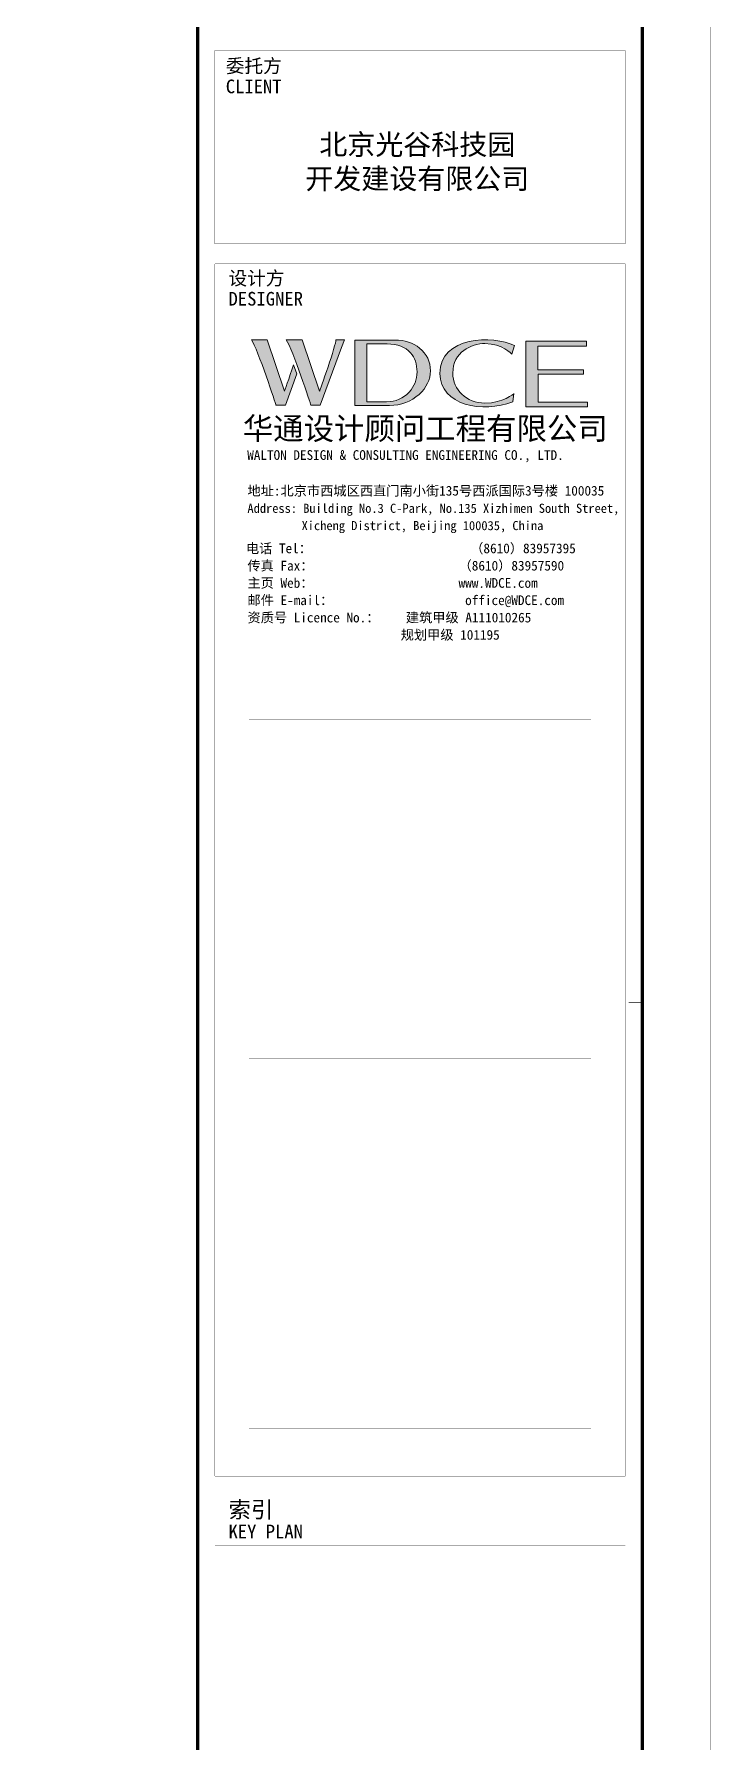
# Model space of a CAD drawing. Extents: x -778003 to -147913, y -2164908 to -814216.
# Drawn here: x -409917 to -400023, y -1079768 to -1054806 of the extents above; entities that cross this region are included whole.
import ezdxf
from ezdxf.enums import TextEntityAlignment as Align

# ---------------------------------------------------------------- set-up
doc = ezdxf.new("R2010")
doc.units = 0
doc.header["$LTSCALE"] = 1000
doc.header["$MEASUREMENT"] = 0
doc.layers.get('0').update_dxf_attribs({"linetype": 'CONTINUOUS'})
doc.styles.add('hwxh', font='STXIHEI.TTF')
doc.styles.add('华文细黑', font='STXIHEI.TTF', dxfattribs={"height": 10})

# ---------------------------------------------------------------- blocks, each defined once
blk = doc.blocks.new('logo2')
h = blk.add_hatch(color=7)
h.paths.add_polyline_path([(19.021, -7.36), (15.845, -7.36), (15.845, -3.972), (18.974, -3.972), (18.974, -4.243), (16.461, -4.243), (16.461, -5.448), (18.811, -5.448), (18.811, -5.686), (16.474, -5.686), (16.474, -7.116), (19.021, -7.116)])
edge = h.paths.add_edge_path()
edge.add_spline(control_points=[(15.259, -4.206), (15.259, -4.206), (15.127, -4.646), (15.127, -4.646), (15.127, -4.646), (14.62, -4.101), (13.734, -4.101), (13.035, -4.101), (12.071, -4.537), (12.076, -5.621), (12.08, -6.488), (12.766, -7.164), (13.734, -7.168), (14.656, -7.172), (15.227, -6.68), (15.227, -6.68), (15.227, -6.68), (15.164, -7.108), (15.164, -7.108), (13.632, -7.703), (11.417, -7.291), (11.411, -5.643), (11.404, -3.721), (14.157, -3.665), (15.259, -4.206)], knot_values=[0, 0, 0, 0, 1, 1, 1, 2, 2, 2, 3, 3, 3, 4, 4, 4, 5, 5, 5, 6, 6, 6, 7, 7, 7, 8, 8, 8, 8], degree=3, periodic=0)
edge = h.paths.add_edge_path(flags=16)
edge.add_spline(control_points=[(10.229, -5.566), (10.229, -5.16), (10.12, -4.83), (9.897, -4.576), (9.63, -4.273), (9.228, -4.122), (8.69, -4.122), (8.69, -4.122), (7.638, -4.122), (7.638, -4.122), (7.638, -4.122), (7.638, -7.098), (7.638, -7.098), (7.638, -7.098), (8.663, -7.098), (8.663, -7.098), (9.133, -7.098), (9.519, -6.934), (9.823, -6.604), (10.095, -6.309), (10.229, -5.964), (10.229, -5.566)], knot_values=[0, 0, 0, 0, 1, 1, 1, 2, 2, 2, 3, 3, 3, 4, 4, 4, 5, 5, 5, 6, 6, 6, 7, 7, 7, 7], degree=3, periodic=0)
edge = h.paths.add_edge_path()
edge.add_spline(control_points=[(10.919, -5.505), (10.919, -5.962), (10.725, -6.366), (10.336, -6.719), (9.92, -7.098), (9.414, -7.288), (8.817, -7.288), (8.817, -7.288), (7.028, -7.288), (7.028, -7.288), (7.028, -7.288), (7.028, -3.925), (7.028, -3.925), (7.028, -3.925), (9.095, -3.925), (9.095, -3.925), (9.593, -3.925), (10.015, -4.063), (10.363, -4.34), (10.733, -4.637), (10.919, -5.026), (10.919, -5.505)], knot_values=[0, 0, 0, 0, 1, 1, 1, 2, 2, 2, 3, 3, 3, 4, 4, 4, 5, 5, 5, 6, 6, 6, 7, 7, 7, 7], degree=3, periodic=0)
at = {"lineweight": 0}
blk.add_lwpolyline([(19.021, -7.36), (15.845, -7.36), (15.845, -3.972), (18.974, -3.972), (18.974, -4.243), (16.461, -4.243), (16.461, -5.448), (18.811, -5.448), (18.811, -5.686), (16.474, -5.686), (16.474, -7.116), (19.021, -7.116), (19.021, -7.36)], dxfattribs=at)
for points, knots in [([(10.919, -5.505), (10.919, -5.962), (10.725, -6.366), (10.336, -6.719), (9.92, -7.098), (9.414, -7.288), (8.817, -7.288), (8.817, -7.288), (7.028, -7.288), (7.028, -7.288), (7.028, -7.288), (7.028, -3.925), (7.028, -3.925), (7.028, -3.925), (9.095, -3.925), (9.095, -3.925), (9.593, -3.925), (10.015, -4.063), (10.363, -4.34), (10.733, -4.637), (10.919, -5.026), (10.919, -5.505)], [0, 0, 0, 0, 1, 1, 1, 2, 2, 2, 3, 3, 3, 4, 4, 4, 5, 5, 5, 6, 6, 6, 7, 7, 7, 7]), ([(10.229, -5.566), (10.229, -5.16), (10.12, -4.83), (9.897, -4.576), (9.63, -4.273), (9.228, -4.122), (8.69, -4.122), (8.69, -4.122), (7.638, -4.122), (7.638, -4.122), (7.638, -4.122), (7.638, -7.098), (7.638, -7.098), (7.638, -7.098), (8.663, -7.098), (8.663, -7.098), (9.133, -7.098), (9.519, -6.934), (9.823, -6.604), (10.095, -6.309), (10.229, -5.964), (10.229, -5.566)], [0, 0, 0, 0, 1, 1, 1, 2, 2, 2, 3, 3, 3, 4, 4, 4, 5, 5, 5, 6, 6, 6, 7, 7, 7, 7]), ([(15.259, -4.206), (15.259, -4.206), (15.127, -4.646), (15.127, -4.646), (15.127, -4.646), (14.62, -4.101), (13.734, -4.101), (13.035, -4.101), (12.071, -4.537), (12.076, -5.621), (12.08, -6.488), (12.766, -7.164), (13.734, -7.168), (14.656, -7.172), (15.227, -6.68), (15.227, -6.68), (15.227, -6.68), (15.164, -7.108), (15.164, -7.108), (13.632, -7.703), (11.417, -7.291), (11.411, -5.643), (11.404, -3.721), (14.157, -3.665), (15.259, -4.206)], [0, 0, 0, 0, 1, 1, 1, 2, 2, 2, 3, 3, 3, 4, 4, 4, 5, 5, 5, 6, 6, 6, 7, 7, 7, 8, 8, 8, 8])]:
    blk.add_open_spline(points, degree=3, knots=knots, dxfattribs=at)
blk = doc.blocks.new('logo1')
h = blk.add_hatch(color=8)
edge = h.paths.add_edge_path()
edge.add_spline(control_points=[(3.863, -5.205), (3.635, -5.88), (3.386, -6.562), (3.386, -6.562), (3.386, -6.562), (2.503, -3.908), (2.503, -3.908), (2.503, -3.908), (1.802, -3.905), (1.687, -3.908), (2.021, -4.386), (2.952, -7.271), (2.952, -7.271), (2.952, -7.271), (3.437, -7.271), (3.437, -7.271), (3.437, -7.271), (4.032, -5.659), (4.032, -5.659), (4.032, -5.659), (3.863, -5.205), (3.863, -5.205)], knot_values=[0, 0, 0, 0, 1, 1, 1, 2, 2, 2, 3, 3, 3, 4, 4, 4, 5, 5, 5, 6, 6, 6, 7, 7, 7, 7], degree=3, periodic=0)
h = blk.add_hatch(color=7)
edge = h.paths.add_edge_path()
edge.add_spline(control_points=[(6.038, -3.908), (6.09, -4.101), (5.198, -6.562), (5.198, -6.562), (5.198, -6.562), (4.302, -3.908), (4.302, -3.908), (4.302, -3.908), (3.6, -3.905), (3.486, -3.908), (3.821, -4.386), (4.751, -7.271), (4.751, -7.271), (4.751, -7.271), (5.236, -7.271), (5.236, -7.271), (5.236, -7.271), (6.333, -4.3), (6.333, -4.3), (6.333, -4.3), (6.482, -3.908), (6.482, -3.908), (6.482, -3.908), (6.214, -3.914), (6.038, -3.908)], knot_values=[0, 0, 0, 0, 1, 1, 1, 2, 2, 2, 3, 3, 3, 4, 4, 4, 5, 5, 5, 6, 6, 6, 7, 7, 7, 8, 8, 8, 8], degree=3, periodic=0)
at = {"color": 8, "lineweight": 0}
blk.add_open_spline([(3.863, -5.205), (3.635, -5.88), (3.386, -6.562), (3.386, -6.562), (3.386, -6.562), (2.503, -3.908), (2.503, -3.908), (2.503, -3.908), (1.802, -3.905), (1.687, -3.908), (2.021, -4.386), (2.952, -7.271), (2.952, -7.271), (2.952, -7.271), (3.437, -7.271), (3.437, -7.271), (3.437, -7.271), (4.032, -5.659), (4.032, -5.659), (4.032, -5.659), (3.863, -5.205), (3.863, -5.205)], degree=3, knots=[0, 0, 0, 0, 1, 1, 1, 2, 2, 2, 3, 3, 3, 4, 4, 4, 5, 5, 5, 6, 6, 6, 7, 7, 7, 7], dxfattribs=at)
at = {"lineweight": 0}
blk.add_open_spline([(6.038, -3.908), (6.09, -4.101), (5.198, -6.562), (5.198, -6.562), (5.198, -6.562), (4.302, -3.908), (4.302, -3.908), (4.302, -3.908), (3.6, -3.905), (3.486, -3.908), (3.821, -4.386), (4.751, -7.271), (4.751, -7.271), (4.751, -7.271), (5.236, -7.271), (5.236, -7.271), (5.236, -7.271), (6.333, -4.3), (6.333, -4.3), (6.333, -4.3), (6.482, -3.908), (6.482, -3.908), (6.482, -3.908), (6.214, -3.914), (6.038, -3.908)], degree=3, knots=[0, 0, 0, 0, 1, 1, 1, 2, 2, 2, 3, 3, 3, 4, 4, 4, 5, 5, 5, 6, 6, 6, 7, 7, 7, 8, 8, 8, 8], dxfattribs=at)
blk.add_blockref('logo2', (0, 0))
blk = doc.blocks.new('时间-logo')
blk.add_blockref('logo1', (-20.967, 0))
at = {"style": 'hwxh'}
for s, height, p in [('华通设计顾问工程有限公司 ', 1.15, (-19.726, -9.054)), ('WALTON DESIGN & CONSULTING ENGINEERING CO., LTD.', 0.5, (-19.497, -10.096)), ('地址:北京市西城区西直门南小街135号西派国际3号楼 100035', 0.5, (-19.485, -11.936)), ('Address: Building No.3 C-Park, No.135 Xizhimen South Street, ', 0.47, (-19.485, -12.827)), ('Xicheng District, Beijing 100035, China ', 0.47, (-16.691, -13.718)), ('电话 Tel：                        （8610）83957395 ', 0.5, (-19.564, -14.906)), ('传真 Fax：                      （8610）83957590 ', 0.5, (-19.485, -15.798)), ('主页 Web：                      www.WDCE.com ', 0.5, (-19.485, -16.689)), ('邮件 E-mail：                    office@WDCE.com ', 0.5, (-19.485, -17.58)), ('资质号 Licence No.：    建筑甲级 A111010265 ', 0.5, (-19.485, -18.472)), ('   规划甲级 101195', 0.5, (-12.602, -19.363))]:
    blk.add_text(s, height=height, dxfattribs=at).set_placement(p)
blk = doc.blocks.new('A1')
for points, const_width in [([(-584266, -1025182), (-500166, -1025182), (-500166, -965782), (-584266, -965782)], 5), ([(-507666, -966782), (-581766, -966782), (-581766, -1024182), (-507666, -1024182)], 50), ([(-507666, -1024182), (-501166, -1024182), (-501166, -974132), (-507666, -974132)], 50)]:
    blk.add_lwpolyline(points, close=True, dxfattribs=dict(const_width=const_width))
at = {"const_width": 5}
for points in [[(-501416, -983396), (-501416, -980570), (-507416, -980570), (-507416, -983396)], [(-507416, -983396), (-501416, -983396)], [(-507416, -983690), (-507416, -1001399)], [(-507416, -983690), (-501416, -983690)], [(-507416, -1001399), (-501416, -1001399), (-501416, -983690)], [(-506916, -990346), (-501916, -990346)], [(-501166, -994482), (-501366, -994482)], [(-506916, -995299), (-501916, -995299)], [(-506916, -1000696), (-501916, -1000696)], [(-507416, -1001399), (-501416, -1001399)], [(-507416, -1002408), (-501416, -1002408)]]:
    blk.add_lwpolyline(points, dxfattribs=at)
at = {"ltscale": 0.001, "xscale": 283.4689937531525, "yscale": 283.4689937531525, "zscale": 283.4689937531525}
blk.add_blockref('时间-logo', (-501416, -983690), dxfattribs=at)
at = {"style": '华文细黑'}
for s, height, p in [('委托方', 200, (-507256, -980696)), ('CLIENT', 200, (-507256, -980996)), ('设计方', 200, (-507216, -983798)), ('DESIGNER', 200, (-507216, -984098)), ('索引', 240, (-507216, -1001768)), ('KEY PLAN', 200, (-507216, -1002108))]:
    blk.add_text(s, height=height, dxfattribs=at).set_placement(p, align=Align.TOP_LEFT)
at = {"color": 4, "ltscale": 0.001, "insert": (-504456, -982211), "char_height": 300, "width": 5848.95, "attachment_point": 5, "style": '华文细黑'}
blk.add_mtext('北京光谷科技园\\P开发建设有限公司', dxfattribs=at)

msp = doc.modelspace()

# ---------------------------------------------------------------- linework, layer by layer
msp.add_lwpolyline([(-481625.2, -1041254.7), (-401025.2, -1041254.7), (-401025.2, -1098654.7), (-481625.2, -1098654.7)], close=True)

# ---------------------------------------------------------------- block references
msp.add_blockref('A1', (100141.1, -74472.9))

doc.saveas('drawing.dxf')
